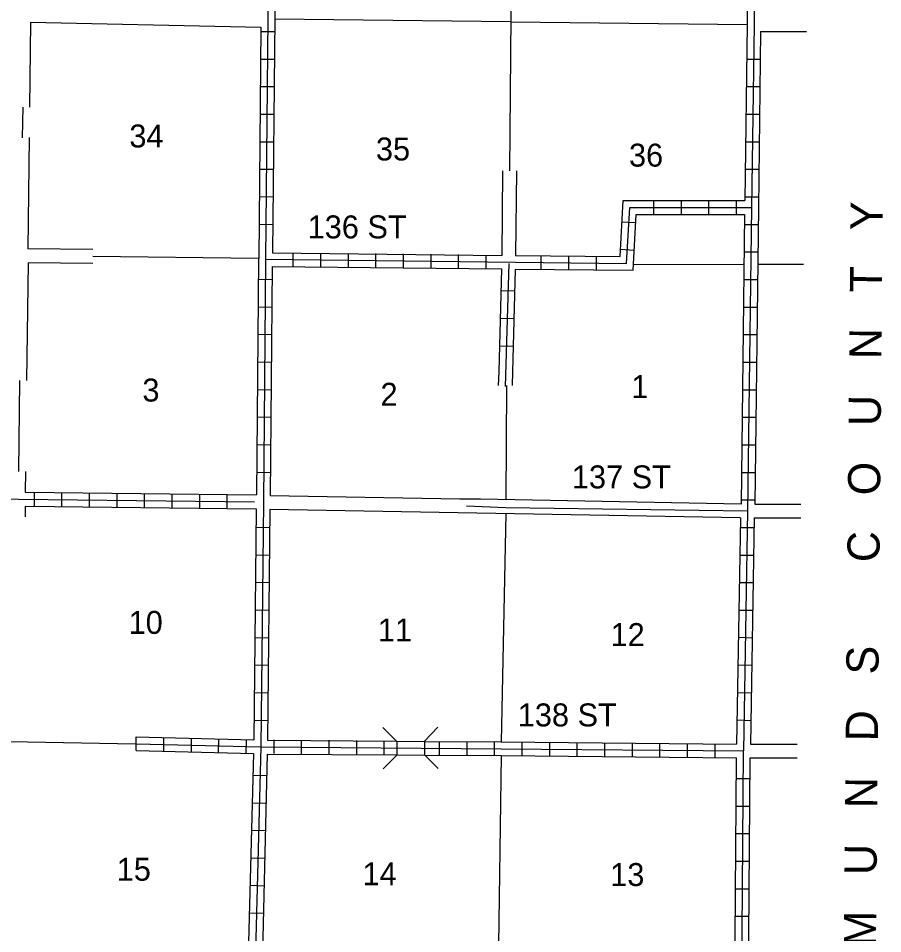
# Model space of a CAD drawing. Extents: x 1123232 to 1640442, y 16348238 to 16784707.
# Drawn here: x 1442705 to 1461520, y 16487551 to 16507485 of the extents above; entities that cross this region are included whole.
import ezdxf

# ---------------------------------------------------------------- set-up
doc = ezdxf.new("R2010")
doc.units = 0
for name, color, linetype in [('L10', 7, 'Continuous'), ('L11', 7, 'Continuous'), ('L13', 7, 'Continuous'), ('L14', 7, 'Continuous'), ('L18', 7, 'Continuous'), ('L30', 7, 'Continuous'), ('L54', 7, 'Continuous'), ('L8', 7, 'Continuous'), ('L9', 7, 'Continuous')]:
    doc.layers.add(name, color=color, linetype=linetype)

msp = doc.modelspace()

# ---------------------------------------------------------------- linework, layer by layer
at = {"layer": 'L10'}
for points in [[(1452314, 16497014), (1448189, 16497089)], [(1458439, 16496905), (1452764, 16497014), (1452314, 16497014)], [(1458422, 16496609), (1448181, 16496789)]]:
    msp.add_lwpolyline(points, dxfattribs=at)
at = {"layer": 'L11'}
msp.add_line((1442856, 16496862), (1442854, 16496632), dxfattribs=at)
for points in [[(1442971, 16507401), (1442950, 16505546)], [(1442971, 16507401), (1447987, 16507290)], [(1442942, 16504886), (1442914, 16502464)], [(1453247, 16504166), (1453231, 16502322)], [(1453547, 16504165), (1453531, 16502322)], [(1444329, 16502447), (1442914, 16502464)], [(1442916, 16502160), (1442885, 16499597)], [(1444329, 16502145), (1442916, 16502160)], [(1453161, 16499793), (1453153, 16499490)], [(1453461, 16499789), (1453453, 16499486)], [(1442861, 16497614), (1442856, 16497164)]]:
    msp.add_lwpolyline(points, dxfattribs=at)
at = {"layer": 'L13'}
for points in [[(1453457, 16510919), (1453397, 16504165)], [(1448289, 16507472), (1453426, 16507412)], [(1453426, 16507407), (1458572, 16507347)], [(1442800, 16505548), (1442792, 16504885)], [(1447932, 16502255), (1444329, 16502295)], [(1456097, 16502122), (1458480, 16502130)], [(1442715, 16497616), (1442735, 16499599)], [(1453332, 16499488), (1453314, 16497003)], [(1453314, 16496699), (1453214, 16491730)], [(1437414, 16491833), (1445254, 16491688)], [(1453214, 16491430), (1452842, 16465157)]]:
    msp.add_lwpolyline(points, dxfattribs=at)
at = {"layer": 'L18'}
for p, q in [((1450947, 16491739), (1450639, 16492039)), ((1451547, 16491747), (1451839, 16492047)), ((1450947, 16491739), (1451547, 16491747)), ((1450947, 16491739), (1450947, 16491439)), ((1451547, 16491747), (1451547, 16491447)), ((1450947, 16491439), (1450647, 16491139)), ((1450947, 16491439), (1451547, 16491447)), ((1451547, 16491447), (1451847, 16491147))]:
    msp.add_line(p, q, dxfattribs=at)
at = {"layer": 'L54'}
for p, q in [((1458864, 16507197), (1459864, 16507197)), ((1458797, 16502130), (1459797, 16502130)), ((1458739, 16496905), (1459739, 16496905)), ((1458722, 16496605), (1459739, 16496605)), ((1458641, 16491680), (1459655, 16491680)), ((1458638, 16491380), (1459655, 16491380))]:
    msp.add_line(p, q, dxfattribs=at)
at = {"layer": 'L8'}
for p, q in [((1448289, 16507189), (1447989, 16507189)), ((1448281, 16506589), (1447981, 16506589)), ((1458564, 16506597), (1458864, 16506597)), ((1448272, 16505989), (1447972, 16505989)), ((1458555, 16505997), (1458855, 16505997)), ((1448272, 16505389), (1447972, 16505389)), ((1458547, 16505397), (1458847, 16505397)), ((1448264, 16504789), (1447964, 16504789)), ((1458539, 16504797), (1458839, 16504797)), ((1448256, 16504189), (1447956, 16504189)), ((1458522, 16504197), (1458822, 16504197)), ((1448256, 16503589), (1447956, 16503597)), ((1458514, 16503597), (1458814, 16503597)), ((1456539, 16503214), (1456539, 16503514)), ((1457139, 16503214), (1457139, 16503514)), ((1457739, 16503214), (1457739, 16503514)), ((1458339, 16503214), (1458339, 16503514)), ((1448247, 16502989), (1447947, 16502997)), ((1456145, 16503030), (1455847, 16503047)), ((1458505, 16502997), (1458805, 16502997)), ((1448689, 16502080), (1448689, 16502380)), ((1449289, 16502072), (1449289, 16502372)), ((1449889, 16502064), (1449889, 16502364)), ((1450489, 16502064), (1450489, 16502364)), ((1451089, 16502055), (1451089, 16502355)), ((1456113, 16502431), (1455814, 16502448)), ((1458505, 16502397), (1458805, 16502397)), ((1451689, 16502047), (1451689, 16502347)), ((1452289, 16502039), (1452289, 16502339)), ((1452889, 16502030), (1452889, 16502330)), ((1454089, 16502022), (1454089, 16502322)), ((1454689, 16502014), (1454689, 16502314)), ((1455289, 16502005), (1455289, 16502305)), ((1448231, 16501789), (1447931, 16501797)), ((1458497, 16501797), (1458797, 16501797)), ((1453214, 16501555), (1453514, 16501547)), ((1448231, 16501189), (1447931, 16501197)), ((1458489, 16501197), (1458789, 16501197)), ((1453197, 16500955), (1453497, 16500947)), ((1448222, 16500589), (1447922, 16500597)), ((1458480, 16500597), (1458780, 16500597)), ((1453178, 16500354), (1453478, 16500346)), ((1448214, 16499989), (1447914, 16499997)), ((1458472, 16499997), (1458772, 16499997)), ((1448214, 16499389), (1447914, 16499397)), ((1458464, 16499397), (1458764, 16499397)), ((1448206, 16498789), (1447906, 16498797)), ((1458455, 16498797), (1458755, 16498797)), ((1448197, 16498189), (1447897, 16498197)), ((1458447, 16498197), (1458747, 16498197)), ((1448197, 16497589), (1447897, 16497597)), ((1458439, 16497597), (1458739, 16497597)), ((1443048, 16497164), (1443048, 16496864)), ((1443648, 16497147), (1443648, 16496847)), ((1444248, 16497147), (1444248, 16496847)), ((1444847, 16497147), (1444847, 16496847)), ((1445447, 16497130), (1445447, 16496830)), ((1446047, 16497122), (1446047, 16496822)), ((1446647, 16497122), (1446647, 16496822)), ((1447247, 16497122), (1447247, 16496822)), ((1458430, 16496997), (1458730, 16496997)), ((1448181, 16496389), (1447881, 16496397)), ((1458422, 16496397), (1458722, 16496397)), ((1448172, 16495789), (1447872, 16495797)), ((1458414, 16495797), (1458714, 16495797)), ((1448172, 16495189), (1447872, 16495197)), ((1458405, 16495197), (1458705, 16495197)), ((1448164, 16494589), (1447864, 16494597)), ((1458389, 16494597), (1458689, 16494597)), ((1448156, 16493989), (1447856, 16493997)), ((1458380, 16494005), (1458680, 16493997)), ((1448147, 16493389), (1447847, 16493397)), ((1458372, 16493405), (1458672, 16493397)), ((1448147, 16492789), (1447847, 16492797)), ((1458364, 16492805), (1458664, 16492797)), ((1448139, 16492189), (1447839, 16492197)), ((1458347, 16492205), (1458647, 16492197)), ((1445272, 16491539), (1445272, 16491839)), ((1445872, 16491522), (1445872, 16491822)), ((1446472, 16491505), (1446472, 16491805)), ((1447064, 16491497), (1447072, 16491797)), ((1447664, 16491480), (1447672, 16491780)), ((1448272, 16491472), (1448272, 16491772)), ((1448872, 16491464), (1448872, 16491764)), ((1449472, 16491464), (1449472, 16491764)), ((1450072, 16491455), (1450072, 16491755)), ((1450672, 16491447), (1450672, 16491747)), ((1451872, 16491439), (1451872, 16491739)), ((1452472, 16491439), (1452472, 16491739)), ((1453072, 16491430), (1453072, 16491730)), ((1453672, 16491422), (1453672, 16491722)), ((1454272, 16491422), (1454272, 16491722)), ((1454872, 16491414), (1454872, 16491714)), ((1455472, 16491405), (1455472, 16491705)), ((1456072, 16491405), (1456072, 16491705)), ((1456672, 16491397), (1456672, 16491697)), ((1457272, 16491389), (1457272, 16491689)), ((1457872, 16491389), (1457872, 16491689)), ((1448114, 16490989), (1447814, 16490997)), ((1458330, 16490930), (1458630, 16490930)), ((1448097, 16490389), (1447797, 16490397)), ((1458330, 16490330), (1458630, 16490330)), ((1448081, 16489789), (1447781, 16489797)), ((1458322, 16489730), (1458622, 16489730)), ((1448064, 16489189), (1447764, 16489197)), ((1458322, 16489130), (1458622, 16489130)), ((1448056, 16488589), (1447756, 16488597)), ((1458314, 16488530), (1458614, 16488530)), ((1448039, 16487989), (1447739, 16487997)), ((1458314, 16487930), (1458614, 16487930))]:
    msp.add_line(p, q, dxfattribs=at)
for points in [[(1448189, 16512747), (1448139, 16507489), (1448089, 16502239), (1448039, 16496947), (1447981, 16491622), (1447706, 16481030), (1442589, 16481130), (1437273, 16481197)], [(1448339, 16512747), (1448289, 16507489), (1448239, 16502380)], [(1458772, 16512597), (1458722, 16507347), (1458664, 16503364), (1458580, 16496755), (1458489, 16491530)], [(1458622, 16512597), (1458572, 16507347), (1458522, 16503514)], [(1447987, 16507290), (1447938, 16502255)], [(1458864, 16507197), (1458814, 16503364), (1458739, 16496905)], [(1448089, 16502239), (1455947, 16502147), (1456014, 16503364), (1458664, 16503364)], [(1453531, 16502322), (1455806, 16502297), (1455872, 16503514), (1458522, 16503514)], [(1453522, 16502022), (1456089, 16501997), (1456155, 16503214), (1458514, 16503214)], [(1458514, 16503214), (1458439, 16496905)], [(1448239, 16502380), (1453231, 16502322)], [(1447932, 16502255), (1447889, 16497105)], [(1448231, 16502080), (1448189, 16497089)], [(1448231, 16502080), (1453222, 16502030)], [(1453222, 16502030), (1453161, 16499793)], [(1453381, 16502147), (1453306, 16499464)], [(1453522, 16502022), (1453461, 16499789)], [(1437473, 16497064), (1442706, 16497014)], [(1442856, 16497164), (1447889, 16497105)], [(1442856, 16496862), (1447881, 16496805)], [(1447881, 16496805), (1447831, 16491772)], [(1448181, 16496789), (1448131, 16491764)], [(1458422, 16496609), (1458339, 16491680)], [(1458722, 16496605), (1458641, 16491680)], [(1445272, 16491839), (1447831, 16491772)], [(1445272, 16491689), (1447981, 16491622), (1453214, 16491580), (1458489, 16491530)], [(1448131, 16491764), (1450931, 16491747)], [(1451547, 16491739), (1453214, 16491730), (1458339, 16491680)], [(1445272, 16491539), (1447822, 16491472)], [(1447822, 16491472), (1447697, 16486530)], [(1448122, 16491464), (1447997, 16486230)], [(1448122, 16491464), (1450939, 16491447)], [(1451556, 16491439), (1453214, 16491430), (1458339, 16491380)], [(1458164, 16459972), (1458230, 16465088), (1458280, 16469080), (1458530, 16469697), (1458705, 16471080), (1458680, 16471630), (1458380, 16472655), (1458372, 16475647), (1458489, 16491530)], [(1458014, 16459972), (1458080, 16465088), (1458130, 16469113), (1458380, 16469738), (1458555, 16471088), (1458530, 16471605), (1458230, 16472630), (1458222, 16475647), (1458339, 16491380)], [(1458522, 16475797), (1458638, 16491380)]]:
    msp.add_lwpolyline(points, dxfattribs=at)
at = {"layer": 'L9'}
for points in [[(1442706, 16497014), (1447847, 16496955)], [(1458580, 16496755), (1453314, 16496822), (1452464, 16496864)]]:
    msp.add_lwpolyline(points, dxfattribs=at)

# ---------------------------------------------------------------- texts
at = {"layer": 'L14'}
for s, p in [('34', (1445122, 16504672)), ('35', (1450489, 16504389)), ('36', (1455997, 16504255)), ('3', (1445406, 16499139)), ('1', (1456047, 16499214)), ('2', (1450589, 16499047)), ('10', (1445106, 16494080)), ('11', (1450531, 16493914)), ('12', (1455597, 16493814)), ('15', (1444847, 16488705)), ('14', (1450197, 16488605)), ('13', (1455589, 16488589))]:
    msp.add_text(s, height=500, rotation=0, dxfattribs=at).set_placement(p)
at = {"layer": 'L30'}
for s, p in [('136 ST', (1449003, 16502692)), ('137 ST', (1454754, 16497248)), ('138 ST', (1453577, 16492065))]:
    msp.add_text(s, height=500, rotation=0, dxfattribs=at).set_placement(p)
at = {"layer": 'L54'}
msp.add_text('E   D   M   U   N   D   S       C   O   U   N   T   Y', height=700, rotation=89.4728, dxfattribs=at).set_placement((1461347, 16484405))

doc.saveas('drawing.dxf')
